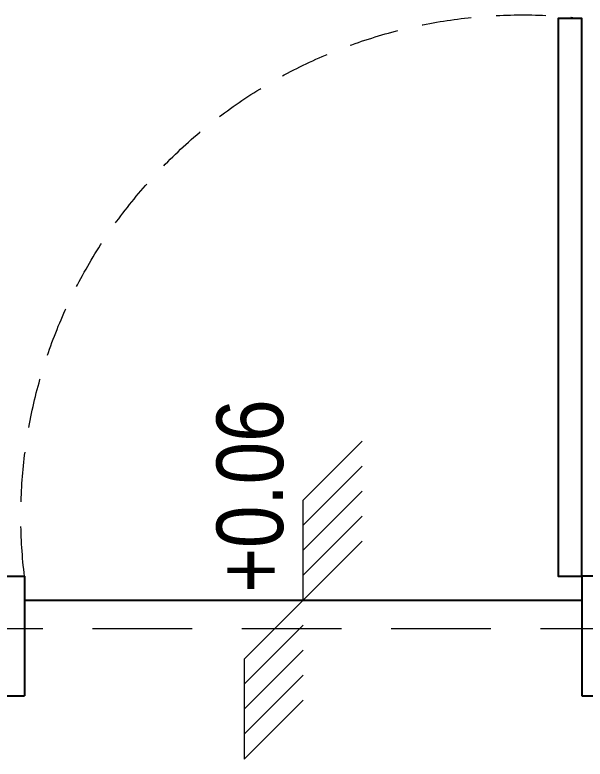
# Model space of a CAD drawing. Header units: millimetres. Extents: x 18 to 174501, y 22 to 24571.
# Drawn here: x 16765 to 17481, y 17512 to 18446 of the extents above; entities that cross this region are included whole.
import ezdxf

# ---------------------------------------------------------------- set-up
doc = ezdxf.new("R2010")
doc.units = ezdxf.units.MM
doc.header["$MEASUREMENT"] = 0
doc.linetypes.add('HIDDEN', pattern=[0.375, 0.25, -0.125])
doc.linetypes.add('HIDDEN2', pattern=[0.1875, 0.125, -0.0625])
doc.layers.add('AS', color=8, linetype='HIDDEN2', lineweight=5)
doc.layers.add('TEXT 1', color=210, linetype='Continuous', lineweight=5)
doc.styles.add('Arial Narrow', font='ARIALN.TTF')

# ---------------------------------------------------------------- blocks, each defined once
blk = doc.blocks.new('FSASDAS')
at = {"layer": 'TEXT 1', "color": 210, "transparency": 33554687}
for p, q in [((1829930.34, 60865.59), (1829856.38, 60939.56)), ((1829981.9, 60939.56), (1829856.38, 60939.56)), ((1829961.73, 60865.59), (1829887.76, 60939.56)), ((1829993.11, 60865.59), (1829919.14, 60939.56)), ((1830024.49, 60865.59), (1829950.52, 60939.56)), ((1830055.87, 60865.59), (1829981.9, 60939.56)), ((1830129.83, 60791.63), (1830055.87, 60865.59)), ((1830055.87, 60865.59), (1830181.39, 60865.59)), ((1830161.21, 60791.63), (1830087.25, 60865.59)), ((1830192.59, 60791.63), (1830118.63, 60865.59)), ((1830223.97, 60791.63), (1830150.01, 60865.59)), ((1830255.35, 60791.63), (1830181.39, 60865.59))]:
    blk.add_line(p, q, dxfattribs=at)
at = {"layer": 'TEXT 1', "transparency": 33554687, "style": 'Arial Narrow'}
blk.add_text('+0.06', height=83.681, dxfattribs=at).set_placement((1830065.31, 60890.79))
blk = doc.blocks.new('SASA433')
for p, q in [((1831570.9648, 60724.6984), (1831570.9648, 60725.2984)), ((1831570.9648, 60725.2984), (1831571.1648, 60725.2984)), ((1831571.1648, 60725.2984), (1831571.1648, 60724.6984)), ((1831574.1648, 60725.2984), (1831573.9648, 60725.2984)), ((1831573.9648, 60725.2984), (1831573.9648, 60724.6984)), ((1831574.1648, 60725.2984), (1831574.1648, 60724.6984)), ((1831571.1648, 60724.6984), (1831570.9648, 60724.6984)), ((1831574.1648, 60724.6984), (1831573.9648, 60724.6984))]:
    blk.add_line(p, q)
blk.add_lwpolyline([(1831571.1648, 60725.2984), (1831571.1648, 60728.0984), (1831571.2848, 60728.0984), (1831571.2848, 60725.2984)], close=True)
at = {"color": 8, "linetype": 'HIDDEN', "lineweight": 5}
blk.add_arc((1831571.4655, 60725.5991), 2.5173, 353.1393, 96.8607, dxfattribs=at)
blk = doc.blocks.new('GRID')
at = {"layer": 'AS', "ltscale": 1000}
blk.add_line((1814236.02, 57751.24), (1830263.03, 57751.24), dxfattribs=at)

msp = doc.modelspace()

# ---------------------------------------------------------------- linework, layer by layer
msp.add_lwpolyline([(16776.8, 17711.55), (17476.8, 17711.55)])

# ---------------------------------------------------------------- block references
msp.add_blockref('GRID', (-1808436.23, -40075.32))
at = {"xscale": -249.9999999854481, "yscale": 249.9999999854481, "zscale": 249.9999999854481}
msp.add_blockref('SASA433', (457910267.98, -15163583.05), dxfattribs=at)
at = {"rotation": 90}
msp.add_blockref('FSASDAS', (77992.39, -1812344.32), dxfattribs=at)

doc.saveas('drawing.dxf')
